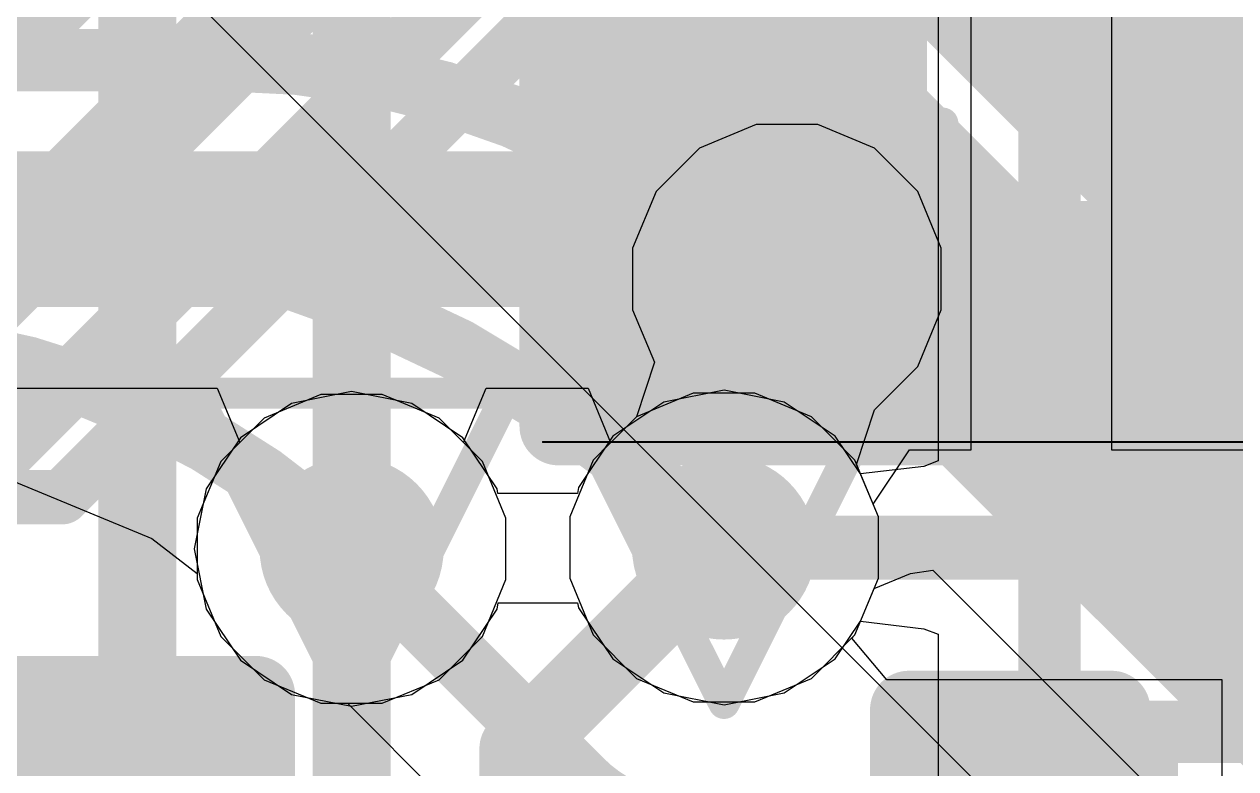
# Model space of a CAD drawing. Header units: inches. Extents: x -6 to 283, y -12 to 154.
# Drawn here: x 43.368 to 45.343, y 5.824 to 7.038 of the extents above; entities that cross this region are included whole.
import ezdxf

# ---------------------------------------------------------------- set-up
doc = ezdxf.new("R2010")
doc.units = ezdxf.units.IN
for name, color, linetype in [('Bottom Layer', 5, 'Continuous'), ('Bottom Overlay', 54, 'Continuous'), ('Bottom Paste', 16, 'Continuous'), ('Bottom Solder', 6, 'Continuous'), ('Drill Drawing', 1, 'Continuous'), ('GND-1', 16, 'Continuous'), ('GND-2', 90, 'Continuous'), ('GND-3', 216, 'Continuous'), ('GND-4', 54, 'Continuous'), ('PWR-1', 156, 'Continuous'), ('PWR-2', 130, 'Continuous'), ('Signal L1', 76, 'Continuous'), ('Signal L2', 6, 'Continuous'), ('Top Layer', 1, 'Continuous'), ('Top Overlay', 2, 'Continuous'), ('Top Paste', 8, 'Continuous'), ('Top Solder', 216, 'Continuous'), ('Via Holes', 16, 'Continuous')]:
    doc.layers.add(name, color=color, linetype=linetype)

# ---------------------------------------------------------------- blocks, each defined once
blk = doc.blocks.new('BGA_565_15_5_14_4__57')
at = {"layer": 'Top Layer'}
h = blk.add_hatch(color=1, dxfattribs=at)
edge = h.paths.add_edge_path()
edge.add_arc((7.4, -5.6), 0.125, 0, 360)
at = {"layer": 'Top Paste'}
h = blk.add_hatch(color=8, dxfattribs=at)
edge = h.paths.add_edge_path()
edge.add_arc((7.4, -5.6), 0.125, 0, 360)
at = {"layer": 'Top Solder'}
h = blk.add_hatch(color=216, dxfattribs=at)
edge = h.paths.add_edge_path()
edge.add_arc((7.4, -5.6), 0.175, 0, 360)
at = {"layer": 'Top Overlay'}
blk.add_lwpolyline([(7.845, -7.2958, 0.254, 0.254, 0), (7.845, -3.6708, 0.254, 0.254, 0)], format="xyseb", dxfattribs=at)
blk = doc.blocks.new('R___0402_B_170')
at = {"layer": 'Bottom Layer'}
for points in [[(-0.2413, 0.3175), (-0.2413, -0.3175), (-0.6985, -0.3175), (-0.6985, 0.3175)], [(0.6985, 0.3175), (0.6985, -0.3175), (0.2413, -0.3175), (0.2413, 0.3175)]]:
    blk.add_hatch(color=5, dxfattribs=at).paths.add_polyline_path(points)
at = {"layer": 'Bottom Paste'}
for points in [[(-0.2413, 0.3175), (-0.2413, -0.3175), (-0.6985, -0.3175), (-0.6985, 0.3175)], [(0.6985, 0.3175), (0.6985, -0.3175), (0.2413, -0.3175), (0.2413, 0.3175)]]:
    blk.add_hatch(color=16, dxfattribs=at).paths.add_polyline_path(points)
at = {"layer": 'Bottom Solder'}
for points in [[(-0.1863, 0.3725), (-0.1863, -0.3725), (-0.7535, -0.3725), (-0.7535, 0.3725)], [(0.7535, 0.3725), (0.7535, -0.3725), (0.1863, -0.3725), (0.1863, 0.3725)]]:
    blk.add_hatch(color=6, dxfattribs=at).paths.add_polyline_path(points)
at = {"layer": 'Bottom Overlay'}
for points in [[(-0.7874, 0.4064, 0.127, 0.127, 0), (-0.7874, -0.4064, 0.127, 0.127, 0)], [(0.7874, 0.4064, 0.127, 0.127, 0), (-0.7874, 0.4064, 0.127, 0.127, 0)], [(0.7874, 0.4064, 0.127, 0.127, 0), (0.7874, -0.4064, 0.127, 0.127, 0)], [(0.8128, 0.4318, 0.00323, 0.00323, 0), (-0.8128, 0.4318, 0.00323, 0.00323, 0)], [(0.7874, -0.4064, 0.127, 0.127, 0), (-0.7874, -0.4064, 0.127, 0.127, 0)]]:
    blk.add_lwpolyline(points, format="xyseb", dxfattribs=at)
for points in [[(-0.8191, 0.4064, 0.0635, 0.0635, 1), (-0.7556, 0.4064, 0.0635, 0.0635, 1)], [(-0.8191, 0.4064, 0.0635, 0.0635, 1), (-0.7556, 0.4064, 0.0635, 0.0635, 1)], [(0.7556, 0.4064, 0.0635, 0.0635, 1), (0.8191, 0.4064, 0.0635, 0.0635, 1)], [(0.7556, 0.4064, 0.0635, 0.0635, 1), (0.8191, 0.4064, 0.0635, 0.0635, 1)], [(-0.8136, 0.4318, 0.00161, 0.00161, 1), (-0.812, 0.4318, 0.00161, 0.00161, 1)], [(0.812, 0.4318, 0.00161, 0.00161, 1), (0.8136, 0.4318, 0.00161, 0.00161, 1)], [(-0.8191, -0.4064, 0.0635, 0.0635, 1), (-0.7556, -0.4064, 0.0635, 0.0635, 1)], [(-0.8191, -0.4064, 0.0635, 0.0635, 1), (-0.7556, -0.4064, 0.0635, 0.0635, 1)], [(0.7556, -0.4064, 0.0635, 0.0635, 1), (0.8191, -0.4064, 0.0635, 0.0635, 1)], [(0.7556, -0.4064, 0.0635, 0.0635, 1), (0.8191, -0.4064, 0.0635, 0.0635, 1)]]:
    blk.add_lwpolyline(points, format="xyseb", close=True, dxfattribs=at)
blk = doc.blocks.new('C___0402_357')
at = {"layer": 'Top Layer'}
for points in [[(-0.6985, -0.3175), (-0.6985, 0.3175), (-0.2413, 0.3175), (-0.2413, -0.3175)], [(0.2413, -0.3175), (0.2413, 0.3175), (0.6985, 0.3175), (0.6985, -0.3175)]]:
    blk.add_hatch(color=1, dxfattribs=at).paths.add_polyline_path(points)
at = {"layer": 'Top Paste'}
for points in [[(-0.6985, -0.3175), (-0.6985, 0.3175), (-0.2413, 0.3175), (-0.2413, -0.3175)], [(0.2413, -0.3175), (0.2413, 0.3175), (0.6985, 0.3175), (0.6985, -0.3175)]]:
    blk.add_hatch(color=8, dxfattribs=at).paths.add_polyline_path(points)
at = {"layer": 'Top Solder'}
for points in [[(-0.7585, -0.3775), (-0.7585, 0.3775), (-0.1813, 0.3775), (-0.1813, -0.3775)], [(0.1813, -0.3775), (0.1813, 0.3775), (0.7585, 0.3775), (0.7585, -0.3775)]]:
    blk.add_hatch(color=216, dxfattribs=at).paths.add_polyline_path(points)
at = {"layer": 'Top Overlay'}
for points in [[(-0.2794, 0.4064, 0.127, 0.127, 0), (-0.7874, 0.4064, 0.127, 0.127, 0)], [(-0.7874, -0.4064, 0.127, 0.127, 0), (-0.7874, 0.4064, 0.127, 0.127, 0)], [(0.7874, 0.4064, 0.127, 0.127, 0), (0.2794, 0.4064, 0.127, 0.127, 0)], [(0.7874, -0.4064, 0.127, 0.127, 0), (0.7874, 0.4064, 0.127, 0.127, 0)], [(-0.2794, -0.4064, 0.127, 0.127, 0), (-0.7874, -0.4064, 0.127, 0.127, 0)], [(0.7874, -0.4064, 0.127, 0.127, 0), (0.2794, -0.4064, 0.127, 0.127, 0)]]:
    blk.add_lwpolyline(points, format="xyseb", dxfattribs=at)
for points in [[(-0.8191, 0.4064, 0.0635, 0.0635, 1), (-0.7556, 0.4064, 0.0635, 0.0635, 1)], [(-0.8191, 0.4064, 0.0635, 0.0635, 1), (-0.7556, 0.4064, 0.0635, 0.0635, 1)], [(-0.3111, 0.4064, 0.0635, 0.0635, 1), (-0.2477, 0.4064, 0.0635, 0.0635, 1)], [(0.2477, 0.4064, 0.0635, 0.0635, 1), (0.3111, 0.4064, 0.0635, 0.0635, 1)], [(0.7556, 0.4064, 0.0635, 0.0635, 1), (0.8191, 0.4064, 0.0635, 0.0635, 1)], [(0.7556, 0.4064, 0.0635, 0.0635, 1), (0.8191, 0.4064, 0.0635, 0.0635, 1)], [(-0.8191, -0.4064, 0.0635, 0.0635, 1), (-0.7556, -0.4064, 0.0635, 0.0635, 1)], [(-0.8191, -0.4064, 0.0635, 0.0635, 1), (-0.7556, -0.4064, 0.0635, 0.0635, 1)], [(-0.3111, -0.4064, 0.0635, 0.0635, 1), (-0.2477, -0.4064, 0.0635, 0.0635, 1)], [(0.2477, -0.4064, 0.0635, 0.0635, 1), (0.3111, -0.4064, 0.0635, 0.0635, 1)], [(0.7556, -0.4064, 0.0635, 0.0635, 1), (0.8191, -0.4064, 0.0635, 0.0635, 1)], [(0.7556, -0.4064, 0.0635, 0.0635, 1), (0.8191, -0.4064, 0.0635, 0.0635, 1)]]:
    blk.add_lwpolyline(points, format="xyseb", close=True, dxfattribs=at)
blk = doc.blocks.new('CAP_0201_B_358')
at = {"layer": 'Bottom Layer'}
for points in [[(-0.45, 0.15), (-0.15, 0.15), (-0.15, -0.15), (-0.45, -0.15)], [(0.15, 0.15), (0.45, 0.15), (0.45, -0.15), (0.15, -0.15)]]:
    blk.add_hatch(color=5, dxfattribs=at).paths.add_polyline_path(points)
at = {"layer": 'Bottom Paste'}
for points in [[(-0.45, 0.15), (-0.15, 0.15), (-0.15, -0.15), (-0.45, -0.15)], [(0.15, 0.15), (0.45, 0.15), (0.45, -0.15), (0.15, -0.15)]]:
    blk.add_hatch(color=16, dxfattribs=at).paths.add_polyline_path(points)
at = {"layer": 'Bottom Solder'}
for points in [[(-0.505, 0.205), (-0.095, 0.205), (-0.095, -0.205), (-0.505, -0.205)], [(0.095, 0.205), (0.505, 0.205), (0.505, -0.205), (0.095, -0.205)]]:
    blk.add_hatch(color=6, dxfattribs=at).paths.add_polyline_path(points)
at = {"layer": 'Bottom Overlay'}
for points in [[(-0.5334, 0.2286, 0.127, 0.127, 0), (-0.5334, -0.2286, 0.127, 0.127, 0)], [(-0.2032, 0.2286, 0.127, 0.127, 0), (-0.5334, 0.2286, 0.127, 0.127, 0)], [(0.5334, 0.2286, 0.127, 0.127, 0), (0.2032, 0.2286, 0.127, 0.127, 0)], [(0.5334, 0.2286, 0.127, 0.127, 0), (0.5334, -0.2286, 0.127, 0.127, 0)], [(-0.2032, -0.2286, 0.127, 0.127, 0), (-0.5334, -0.2286, 0.127, 0.127, 0)], [(0.5334, -0.2286, 0.127, 0.127, 0), (0.2032, -0.2286, 0.127, 0.127, 0)]]:
    blk.add_lwpolyline(points, format="xyseb", dxfattribs=at)
for points in [[(-0.5651, 0.2286, 0.0635, 0.0635, 1), (-0.5016, 0.2286, 0.0635, 0.0635, 1)], [(-0.5651, 0.2286, 0.0635, 0.0635, 1), (-0.5016, 0.2286, 0.0635, 0.0635, 1)], [(-0.2349, 0.2286, 0.0635, 0.0635, 1), (-0.1714, 0.2286, 0.0635, 0.0635, 1)], [(0.1714, 0.2286, 0.0635, 0.0635, 1), (0.2349, 0.2286, 0.0635, 0.0635, 1)], [(0.5016, 0.2286, 0.0635, 0.0635, 1), (0.5651, 0.2286, 0.0635, 0.0635, 1)], [(0.5016, 0.2286, 0.0635, 0.0635, 1), (0.5651, 0.2286, 0.0635, 0.0635, 1)], [(-0.5651, -0.2286, 0.0635, 0.0635, 1), (-0.5016, -0.2286, 0.0635, 0.0635, 1)], [(-0.5651, -0.2286, 0.0635, 0.0635, 1), (-0.5016, -0.2286, 0.0635, 0.0635, 1)], [(-0.2349, -0.2286, 0.0635, 0.0635, 1), (-0.1714, -0.2286, 0.0635, 0.0635, 1)], [(0.1714, -0.2286, 0.0635, 0.0635, 1), (0.2349, -0.2286, 0.0635, 0.0635, 1)], [(0.5016, -0.2286, 0.0635, 0.0635, 1), (0.5651, -0.2286, 0.0635, 0.0635, 1)], [(0.5016, -0.2286, 0.0635, 0.0635, 1), (0.5651, -0.2286, 0.0635, 0.0635, 1)]]:
    blk.add_lwpolyline(points, format="xyseb", close=True, dxfattribs=at)

msp = doc.modelspace()

# ---------------------------------------------------------------- hatches: boundary and pattern name
at = {"layer": 'Bottom Layer'}
h = msp.add_hatch(color=5, dxfattribs=at)
edge = h.paths.add_edge_path()
edge.add_arc((43.9017, 6.1823), 0.15, 0, 360)
h = msp.add_hatch(color=5, dxfattribs=at)
edge = h.paths.add_edge_path()
edge.add_arc((44.5088, 6.1845), 0.15, 0, 360)
at = {"layer": 'GND-1'}
h = msp.add_hatch(color=16, dxfattribs=at)
edge = h.paths.add_edge_path()
edge.add_arc((44.6114, 6.6225), 0.15, 0, 360)
h = msp.add_hatch(color=16, dxfattribs=at)
edge = h.paths.add_edge_path()
edge.add_arc((43.9017, 6.1823), 0.15, 0, 360)
h = msp.add_hatch(color=16, dxfattribs=at)
edge = h.paths.add_edge_path()
edge.add_arc((44.5088, 6.1845), 0.15, 0, 360)
at = {"layer": 'GND-2'}
h = msp.add_hatch(color=90, dxfattribs=at)
edge = h.paths.add_edge_path()
edge.add_arc((43.9017, 6.1823), 0.15, 0, 360)
h = msp.add_hatch(color=90, dxfattribs=at)
edge = h.paths.add_edge_path()
edge.add_arc((44.5088, 6.1845), 0.15, 0, 360)
at = {"layer": 'GND-3'}
h = msp.add_hatch(color=216, dxfattribs=at)
edge = h.paths.add_edge_path()
edge.add_arc((43.9017, 6.1823), 0.15, 0, 360)
h = msp.add_hatch(color=216, dxfattribs=at)
edge = h.paths.add_edge_path()
edge.add_arc((44.5088, 6.1845), 0.15, 0, 360)
at = {"layer": 'GND-4'}
h = msp.add_hatch(color=54, dxfattribs=at)
edge = h.paths.add_edge_path()
edge.add_arc((43.9017, 6.1823), 0.15, 0, 360)
h = msp.add_hatch(color=54, dxfattribs=at)
edge = h.paths.add_edge_path()
edge.add_arc((44.5088, 6.1845), 0.15, 0, 360)
at = {"layer": 'PWR-1'}
h = msp.add_hatch(color=156, dxfattribs=at)
edge = h.paths.add_edge_path()
edge.add_arc((43.9017, 6.1823), 0.15, 0, 360)
h = msp.add_hatch(color=156, dxfattribs=at)
edge = h.paths.add_edge_path()
edge.add_arc((44.5088, 6.1845), 0.15, 0, 360)
at = {"layer": 'PWR-2'}
h = msp.add_hatch(color=130, dxfattribs=at)
edge = h.paths.add_edge_path()
edge.add_arc((43.9017, 6.1823), 0.15, 0, 360)
h = msp.add_hatch(color=130, dxfattribs=at)
edge = h.paths.add_edge_path()
edge.add_arc((44.5088, 6.1845), 0.15, 0, 360)
at = {"layer": 'Signal L1'}
h = msp.add_hatch(color=76, dxfattribs=at)
edge = h.paths.add_edge_path()
edge.add_arc((44.6114, 6.6225), 0.15, 0, 360)
h = msp.add_hatch(color=76, dxfattribs=at)
edge = h.paths.add_edge_path()
edge.add_arc((43.9017, 6.1823), 0.15, 0, 360)
h = msp.add_hatch(color=76, dxfattribs=at)
edge = h.paths.add_edge_path()
edge.add_arc((44.5088, 6.1845), 0.15, 0, 360)
at = {"layer": 'Signal L2'}
h = msp.add_hatch(color=6, dxfattribs=at)
edge = h.paths.add_edge_path()
edge.add_arc((43.9017, 6.1823), 0.15, 0, 360)
h = msp.add_hatch(color=6, dxfattribs=at)
edge = h.paths.add_edge_path()
edge.add_arc((44.5088, 6.1845), 0.15, 0, 360)
at = {"layer": 'Top Layer'}
h = msp.add_hatch(color=1, dxfattribs=at)
edge = h.paths.add_edge_path()
edge.add_arc((44.6114, 6.6225), 0.15, 0, 360)
h = msp.add_hatch(color=1, dxfattribs=at)
edge = h.paths.add_edge_path()
edge.add_arc((43.9017, 6.1823), 0.15, 0, 360)
h = msp.add_hatch(color=1, dxfattribs=at)
edge = h.paths.add_edge_path()
edge.add_arc((44.5088, 6.1845), 0.15, 0, 360)
at = {"layer": 'Via Holes'}
h = msp.add_hatch(color=7, dxfattribs=at)
edge = h.paths.add_edge_path()
edge.add_arc((44.6114, 6.6225), 0.075, 0, 360)
h = msp.add_hatch(color=7, dxfattribs=at)
edge = h.paths.add_edge_path()
edge.add_arc((43.9017, 6.1823), 0.075, 0, 360)
h = msp.add_hatch(color=7, dxfattribs=at)
edge = h.paths.add_edge_path()
edge.add_arc((44.5088, 6.1845), 0.075, 0, 360)

# ---------------------------------------------------------------- linework, layer by layer
at = {"layer": 'Bottom Layer'}
for p, q in [((44.9119, 6.344), (44.9119, 7.233)), ((45.1405, 7.233), (45.1405, 6.344)), ((44.7519, 6.2551), (44.8113, 6.344)), ((44.8113, 6.344), (44.9119, 6.344)), ((45.1405, 6.344), (45.8517, 6.344)), ((44.7604, 6.2346), (44.7519, 6.2551)), ((44.7604, 6.1345), (44.7604, 6.2346)), ((44.7221, 6.042), (44.7604, 6.1345)), ((44.7171, 6.037), (44.7221, 6.042)), ((44.7744, 5.9686), (44.7171, 6.037)), ((45.3207, 5.9686), (44.7744, 5.9686)), ((45.3207, 5.4156), (45.3207, 5.9686))]:
    msp.add_line(p, q, dxfattribs=at)
for points in [[(43.5524, 4.9535, 0.127, 0.127, 0), (43.5524, 8.2286, 0.127, 0.127, 0)], [(43.9017, 4.9066, 0.127, 0.127, 0), (43.9017, 7.1295, 0.127, 0.127, 0)], [(44.5144, 6.7466, 0.1016, 0.1016, 0), (44.5563, 6.7885, 0.1016, 0.1016, 0)], [(44.5098, 6.742, 0.127, 0.127, 0), (44.5144, 6.7466, 0.127, 0.127, 0)], [(44.5098, 6.1845, 0.127, 0.127, 0), (44.5098, 6.742, 0.127, 0.127, 0)], [(44.1734, 5.8562, 0.127, 0.127, 0), (44.5017, 6.1845, 0.127, 0.127, 0)], [(44.1734, 4.76, 0.127, 0.127, 0), (44.1734, 5.8562, 0.127, 0.127, 0)]]:
    msp.add_lwpolyline(points, format="xyseb", dxfattribs=at)
for points in [[(44.5309, 6.7885, 0.0508, 0.0508, 1), (44.5817, 6.7885, 0.0508, 0.0508, 1)], [(44.4781, 6.742, 0.0635, 0.0635, 1), (44.5416, 6.742, 0.0635, 0.0635, 1)], [(44.4781, 6.742, 0.0635, 0.0635, 1), (44.5416, 6.742, 0.0635, 0.0635, 1)], [(44.4827, 6.7466, 0.0635, 0.0635, 1), (44.5462, 6.7466, 0.0635, 0.0635, 1)], [(44.489, 6.7466, 0.0508, 0.0508, 1), (44.5398, 6.7466, 0.0508, 0.0508, 1)], [(44.47, 6.1845, 0.0635, 0.0635, 1), (44.5335, 6.1845, 0.0635, 0.0635, 1)], [(44.4781, 6.1845, 0.0635, 0.0635, 1), (44.5416, 6.1845, 0.0635, 0.0635, 1)], [(44.1417, 5.8562, 0.0635, 0.0635, 1), (44.2052, 5.8562, 0.0635, 0.0635, 1)], [(44.1417, 5.8562, 0.0635, 0.0635, 1), (44.2052, 5.8562, 0.0635, 0.0635, 1)]]:
    msp.add_lwpolyline(points, format="xyseb", close=True, dxfattribs=at)
at = {"layer": 'Drill Drawing'}
for points in [[(44.3574, 6.8765, 0.0508, 0.0508, 0), (44.8654, 6.8765, 0.0508, 0.0508, 0)], [(44.3574, 6.8765, 0.0508, 0.0508, 0), (44.6114, 6.3685, 0.0508, 0.0508, 0)], [(44.6114, 6.3685, 0.0508, 0.0508, 0), (44.8654, 6.8765, 0.0508, 0.0508, 0)], [(43.6477, 6.4363, 0.0508, 0.0508, 0), (44.1557, 6.4363, 0.0508, 0.0508, 0)], [(43.6477, 6.4363, 0.0508, 0.0508, 0), (43.9017, 5.9283, 0.0508, 0.0508, 0)], [(43.9017, 5.9283, 0.0508, 0.0508, 0), (44.1557, 6.4363, 0.0508, 0.0508, 0)], [(44.2548, 6.4385, 0.0508, 0.0508, 0), (44.7628, 6.4385, 0.0508, 0.0508, 0)], [(44.2548, 6.4385, 0.0508, 0.0508, 0), (44.5088, 5.9305, 0.0508, 0.0508, 0)], [(44.5088, 5.9305, 0.0508, 0.0508, 0), (44.7628, 6.4385, 0.0508, 0.0508, 0)]]:
    msp.add_lwpolyline(points, format="xyseb", dxfattribs=at)
for points in [[(44.3447, 6.8765, 0.0254, 0.0254, 1), (44.3701, 6.8765, 0.0254, 0.0254, 1)], [(44.3447, 6.8765, 0.0254, 0.0254, 1), (44.3701, 6.8765, 0.0254, 0.0254, 1)], [(44.8527, 6.8765, 0.0254, 0.0254, 1), (44.8781, 6.8765, 0.0254, 0.0254, 1)], [(44.8527, 6.8765, 0.0254, 0.0254, 1), (44.8781, 6.8765, 0.0254, 0.0254, 1)], [(43.635, 6.4363, 0.0254, 0.0254, 1), (43.6604, 6.4363, 0.0254, 0.0254, 1)], [(43.635, 6.4363, 0.0254, 0.0254, 1), (43.6604, 6.4363, 0.0254, 0.0254, 1)], [(44.143, 6.4363, 0.0254, 0.0254, 1), (44.1684, 6.4363, 0.0254, 0.0254, 1)], [(44.143, 6.4363, 0.0254, 0.0254, 1), (44.1684, 6.4363, 0.0254, 0.0254, 1)], [(44.2421, 6.4385, 0.0254, 0.0254, 1), (44.2675, 6.4385, 0.0254, 0.0254, 1)], [(44.2421, 6.4385, 0.0254, 0.0254, 1), (44.2675, 6.4385, 0.0254, 0.0254, 1)], [(44.7501, 6.4385, 0.0254, 0.0254, 1), (44.7755, 6.4385, 0.0254, 0.0254, 1)], [(44.7501, 6.4385, 0.0254, 0.0254, 1), (44.7755, 6.4385, 0.0254, 0.0254, 1)], [(44.5987, 6.3685, 0.0254, 0.0254, 1), (44.6241, 6.3685, 0.0254, 0.0254, 1)], [(44.5987, 6.3685, 0.0254, 0.0254, 1), (44.6241, 6.3685, 0.0254, 0.0254, 1)], [(43.889, 5.9283, 0.0254, 0.0254, 1), (43.9144, 5.9283, 0.0254, 0.0254, 1)], [(43.889, 5.9283, 0.0254, 0.0254, 1), (43.9144, 5.9283, 0.0254, 0.0254, 1)], [(44.4961, 5.9305, 0.0254, 0.0254, 1), (44.5215, 5.9305, 0.0254, 0.0254, 1)], [(44.4961, 5.9305, 0.0254, 0.0254, 1), (44.5215, 5.9305, 0.0254, 0.0254, 1)]]:
    msp.add_lwpolyline(points, format="xyseb", close=True, dxfattribs=at)
at = {"layer": 'GND-1'}
for p, q in [((44.5614, 6.8741), (44.4689, 6.8358)), ((44.6615, 6.8741), (44.5614, 6.8741)), ((44.754, 6.8358), (44.6615, 6.8741)), ((44.4689, 6.8358), (44.3981, 6.765)), ((44.8247, 6.765), (44.754, 6.8358)), ((44.3981, 6.765), (44.3598, 6.6725)), ((44.863, 6.6725), (44.8247, 6.765)), ((44.3598, 6.6725), (44.3598, 6.5724)), ((44.863, 6.5724), (44.863, 6.6725)), ((44.3598, 6.5724), (44.3952, 6.487)), ((44.8247, 6.48), (44.863, 6.5724)), ((44.3952, 6.487), (44.3663, 6.3978)), ((44.754, 6.4092), (44.8247, 6.48)), ((43.8516, 6.4339), (43.7592, 6.3955)), ((43.9517, 6.4339), (43.8516, 6.4339)), ((44.0442, 6.3955), (43.9517, 6.4339)), ((44.725, 6.32), (44.754, 6.4092)), ((43.7592, 6.3955), (43.6884, 6.3248)), ((44.115, 6.3248), (44.0442, 6.3955)), ((44.3663, 6.3978), (44.2955, 6.3271)), ((43.6884, 6.3248), (43.6501, 6.2323)), ((44.1533, 6.2323), (44.115, 6.3248)), ((44.2955, 6.3271), (44.2572, 6.2346)), ((44.7604, 6.2346), (44.725, 6.32)), ((43.6501, 6.2323), (43.6501, 6.1322)), ((44.1533, 6.1322), (44.1533, 6.2323)), ((44.2572, 6.2346), (44.2572, 6.1345)), ((44.7604, 6.1345), (44.7604, 6.2346)), ((43.6501, 6.1322), (43.6884, 6.0397)), ((44.115, 6.0397), (44.1533, 6.1322)), ((44.2572, 6.1345), (44.2955, 6.042)), ((44.7221, 6.042), (44.7604, 6.1345)), ((43.6884, 6.0397), (43.7592, 5.969)), ((44.0442, 5.969), (44.115, 6.0397)), ((44.2955, 6.042), (44.3663, 5.9712)), ((44.6513, 5.9712), (44.7221, 6.042)), ((43.7592, 5.969), (43.8516, 5.9307)), ((43.9517, 5.9307), (44.0442, 5.969)), ((44.3663, 5.9712), (44.4587, 5.9329)), ((44.5588, 5.9329), (44.6513, 5.9712)), ((43.8516, 5.9307), (43.9517, 5.9307)), ((44.4587, 5.9329), (44.5588, 5.9329))]:
    msp.add_line(p, q, dxfattribs=at)
at = {"layer": 'GND-2'}
for p, q in [((43.8516, 6.4339), (43.7592, 6.3955)), ((43.9517, 6.4339), (43.8516, 6.4339)), ((44.0442, 6.3955), (43.9517, 6.4339)), ((44.4587, 6.4361), (44.3663, 6.3978)), ((44.5588, 6.4361), (44.4587, 6.4361)), ((44.6513, 6.3978), (44.5588, 6.4361)), ((43.7592, 6.3955), (43.6884, 6.3248)), ((44.115, 6.3248), (44.0442, 6.3955)), ((44.3663, 6.3978), (44.2955, 6.3271)), ((44.7221, 6.3271), (44.6513, 6.3978)), ((43.6884, 6.3248), (43.6501, 6.2323)), ((44.1533, 6.2323), (44.115, 6.3248)), ((44.2955, 6.3271), (44.2572, 6.2346)), ((44.7604, 6.2346), (44.7221, 6.3271)), ((43.6501, 6.2323), (43.6501, 6.1322)), ((44.1533, 6.1322), (44.1533, 6.2323)), ((44.2572, 6.2346), (44.2572, 6.1345)), ((44.7604, 6.1345), (44.7604, 6.2346)), ((43.6501, 6.1322), (43.6884, 6.0397)), ((44.115, 6.0397), (44.1533, 6.1322)), ((44.2572, 6.1345), (44.2955, 6.042)), ((44.7221, 6.042), (44.7604, 6.1345)), ((43.6884, 6.0397), (43.7592, 5.969)), ((44.0442, 5.969), (44.115, 6.0397)), ((44.2955, 6.042), (44.3663, 5.9712)), ((44.6513, 5.9712), (44.7221, 6.042)), ((43.7592, 5.969), (43.8516, 5.9307)), ((43.9517, 5.9307), (44.0442, 5.969)), ((44.3663, 5.9712), (44.4587, 5.9329)), ((44.5588, 5.9329), (44.6513, 5.9712)), ((43.8516, 5.9307), (43.9517, 5.9307)), ((44.4587, 5.9329), (44.5588, 5.9329))]:
    msp.add_line(p, q, dxfattribs=at)
at = {"layer": 'GND-3'}
for p, q in [((43.8516, 6.4339), (43.7592, 6.3955)), ((43.9517, 6.4339), (43.8516, 6.4339)), ((44.0442, 6.3955), (43.9517, 6.4339)), ((44.4587, 6.4361), (44.3663, 6.3978)), ((44.5588, 6.4361), (44.4587, 6.4361)), ((44.6513, 6.3978), (44.5588, 6.4361)), ((43.7592, 6.3955), (43.6884, 6.3248)), ((44.115, 6.3248), (44.0442, 6.3955)), ((44.3663, 6.3978), (44.2955, 6.3271)), ((44.7221, 6.3271), (44.6513, 6.3978)), ((43.6884, 6.3248), (43.6501, 6.2323)), ((44.1533, 6.2323), (44.115, 6.3248)), ((44.2955, 6.3271), (44.2572, 6.2346)), ((44.7604, 6.2346), (44.7221, 6.3271)), ((43.6501, 6.2323), (43.6501, 6.1322)), ((44.1533, 6.1322), (44.1533, 6.2323)), ((44.2572, 6.2346), (44.2572, 6.1345)), ((44.7604, 6.1345), (44.7604, 6.2346)), ((43.6501, 6.1322), (43.6884, 6.0397)), ((44.115, 6.0397), (44.1533, 6.1322)), ((44.2572, 6.1345), (44.2955, 6.042)), ((44.7221, 6.042), (44.7604, 6.1345)), ((43.6884, 6.0397), (43.7592, 5.969)), ((44.0442, 5.969), (44.115, 6.0397)), ((44.2955, 6.042), (44.3663, 5.9712)), ((44.6513, 5.9712), (44.7221, 6.042)), ((43.7592, 5.969), (43.8516, 5.9307)), ((43.9517, 5.9307), (44.0442, 5.969)), ((44.3663, 5.9712), (44.4587, 5.9329)), ((44.5588, 5.9329), (44.6513, 5.9712)), ((43.8516, 5.9307), (43.9517, 5.9307)), ((44.4587, 5.9329), (44.5588, 5.9329))]:
    msp.add_line(p, q, dxfattribs=at)
at = {"layer": 'GND-4'}
for p, q in [((43.8516, 6.4339), (43.7592, 6.3955)), ((43.9517, 6.4339), (43.8516, 6.4339)), ((44.0442, 6.3955), (43.9517, 6.4339)), ((44.4587, 6.4361), (44.3663, 6.3978)), ((44.5588, 6.4361), (44.4587, 6.4361)), ((44.6513, 6.3978), (44.5588, 6.4361)), ((43.7592, 6.3955), (43.6884, 6.3248)), ((44.115, 6.3248), (44.0442, 6.3955)), ((44.3663, 6.3978), (44.2955, 6.3271)), ((44.7221, 6.3271), (44.6513, 6.3978)), ((43.6884, 6.3248), (43.6501, 6.2323)), ((44.1533, 6.2323), (44.115, 6.3248)), ((44.2955, 6.3271), (44.2572, 6.2346)), ((44.7604, 6.2346), (44.7221, 6.3271)), ((43.6501, 6.2323), (43.6501, 6.1322)), ((44.1533, 6.1322), (44.1533, 6.2323)), ((44.2572, 6.2346), (44.2572, 6.1345)), ((44.7604, 6.1345), (44.7604, 6.2346)), ((43.6501, 6.1322), (43.6884, 6.0397)), ((44.115, 6.0397), (44.1533, 6.1322)), ((44.2572, 6.1345), (44.2955, 6.042)), ((44.7221, 6.042), (44.7604, 6.1345)), ((43.6884, 6.0397), (43.7592, 5.969)), ((44.0442, 5.969), (44.115, 6.0397)), ((44.2955, 6.042), (44.3663, 5.9712)), ((44.6513, 5.9712), (44.7221, 6.042)), ((43.7592, 5.969), (43.8516, 5.9307)), ((43.9517, 5.9307), (44.0442, 5.969)), ((44.3663, 5.9712), (44.4587, 5.9329)), ((44.5588, 5.9329), (44.6513, 5.9712)), ((43.8516, 5.9307), (43.9517, 5.9307)), ((44.4587, 5.9329), (44.5588, 5.9329))]:
    msp.add_line(p, q, dxfattribs=at)
at = {"layer": 'PWR-1'}
for p, q in [((44.8581, 10.5204), (44.8581, 6.3258)), ((44.5088, 6.4411), (44.4106, 6.4215)), ((44.6069, 6.4215), (44.5088, 6.4411)), ((43.9017, 6.4388), (43.8035, 6.4193)), ((43.9998, 6.4193), (43.9017, 6.4388)), ((44.4106, 6.4215), (44.3274, 6.3659)), ((44.6902, 6.3659), (44.6069, 6.4215)), ((43.8035, 6.4193), (43.7203, 6.3636)), ((44.0831, 6.3636), (43.9998, 6.4193)), ((43.7203, 6.3636), (43.6647, 6.2804)), ((44.1387, 6.2804), (44.0831, 6.3636)), ((44.3274, 6.3659), (44.2718, 6.2827)), ((44.7311, 6.3047), (44.6902, 6.3659)), ((44.8581, 6.3258), (44.8347, 6.3169)), ((44.8347, 6.3169), (44.7311, 6.3047)), ((44.2718, 6.2827), (44.2697, 6.2725)), ((43.6647, 6.2804), (43.6451, 6.1823)), ((44.1403, 6.2725), (44.1387, 6.2804)), ((44.2697, 6.2725), (44.1403, 6.2725)), ((43.6451, 6.1823), (43.6647, 6.0841)), ((43.6647, 6.0841), (43.7203, 6.0009)), ((44.0831, 6.0009), (44.1387, 6.0841)), ((44.1387, 6.0841), (44.1407, 6.0943)), ((44.1407, 6.0943), (44.2702, 6.0943)), ((44.2702, 6.0943), (44.2718, 6.0864)), ((44.2718, 6.0864), (44.3274, 6.0031)), ((44.6902, 6.0031), (44.7311, 6.0643)), ((44.7311, 6.0643), (44.8347, 6.0522)), ((44.8347, 6.0522), (44.8581, 6.0432)), ((44.8581, 6.0432), (44.8581, 5.5911)), ((43.7203, 6.0009), (43.8035, 5.9452)), ((43.9998, 5.9452), (44.0831, 6.0009)), ((44.3274, 6.0031), (44.4106, 5.9475)), ((44.6069, 5.9475), (44.6902, 6.0031)), ((44.4106, 5.9475), (44.5088, 5.928)), ((44.5088, 5.928), (44.6069, 5.9475)), ((43.8035, 5.9452), (43.9017, 5.9257)), ((43.9017, 5.9257), (43.9998, 5.9452))]:
    msp.add_line(p, q, dxfattribs=at)
msp.add_lwpolyline([(45.0394, 5.4096, 0.1016, 0.1016, 0), (45.0394, 10.5955, 0.1016, 0.1016, 0)], format="xyseb", dxfattribs=at)
at = {"layer": 'PWR-2'}
for p, q in [((41.2693, 6.4445), (43.6824, 6.4445)), ((43.6824, 6.4445), (43.7192, 6.3556)), ((44.0841, 6.3556), (44.121, 6.4445)), ((44.121, 6.4445), (44.2872, 6.4445)), ((44.2872, 6.4445), (44.324, 6.3556)), ((43.7192, 6.3556), (43.6884, 6.3248)), ((44.115, 6.3248), (44.0841, 6.3556)), ((44.324, 6.3556), (44.2955, 6.3271)), ((43.6884, 6.3248), (43.6501, 6.2323)), ((44.1533, 6.2323), (44.115, 6.3248)), ((44.2955, 6.3271), (44.2572, 6.2346)), ((43.6501, 6.2323), (43.6501, 6.1322)), ((44.1533, 6.1322), (44.1533, 6.2323)), ((44.2572, 6.2346), (44.2572, 6.1345)), ((44.8128, 6.1424), (44.8493, 6.1479)), ((44.8493, 6.1479), (45.2851, 5.712)), ((43.6501, 6.1322), (43.6884, 6.0397)), ((44.115, 6.0397), (44.1533, 6.1322)), ((44.2572, 6.1345), (44.2955, 6.042)), ((44.7535, 6.1179), (44.8128, 6.1424)), ((44.7221, 6.042), (44.7535, 6.1179)), ((43.6884, 6.0397), (43.7592, 5.969)), ((44.0442, 5.969), (44.115, 6.0397)), ((44.2955, 6.042), (44.3663, 5.9712)), ((44.6513, 5.9712), (44.7221, 6.042)), ((43.7592, 5.969), (43.8516, 5.9307)), ((43.9517, 5.9307), (44.0442, 5.969)), ((44.3663, 5.9712), (44.4587, 5.9329)), ((44.5588, 5.9329), (44.6513, 5.9712)), ((43.8516, 5.9307), (43.9517, 5.9307)), ((44.4587, 5.9329), (44.5588, 5.9329))]:
    msp.add_line(p, q, dxfattribs=at)
for points in [[(42.2622, 10.2761, 0.1778, 0.1778, 0), (50.7324, 1.8059, 0.1778, 0.1778, 0)], [(42.0065, 9.9702, 0.1778, 0.1778, 0), (50.7981, 1.1785, 0.1778, 0.1778, 0)], [(41.014, 6.7035, 0.254, 0.254, 0), (44.6599, 6.7035, 0.254, 0.254, 0)], [(44.6599, 6.7035, 0.254, 0.254, 0), (45.5596, 5.8039, 0.254, 0.254, 0)]]:
    msp.add_lwpolyline(points, format="xyseb", dxfattribs=at)
msp.add_lwpolyline([(44.5964, 6.7035, 0.127, 0.127, 1), (44.7234, 6.7035, 0.127, 0.127, 1)], format="xyseb", close=True, dxfattribs=at)
msp.add_lwpolyline([(44.5964, 6.7035, 0.127, 0.127, 1), (44.7234, 6.7035, 0.127, 0.127, 1)], format="xyseb", close=True, dxfattribs=at)
at = {"layer": 'Signal L1'}
for points in [[(43.2158, 6.8518, 0.0889, 0.0889, 0), (47.7969, 11.4329, 0.0889, 0.0889, 0)], [(43.3088, 6.5589, 0.0889, 0.0889, 0), (48.0916, 11.3417, 0.0889, 0.0889, 0)], [(43.4298, 6.2668, 0.0889, 0.0889, 0), (48.3837, 11.2207, 0.0889, 0.0889, 0)], [(44.6114, 6.6225, 0.254, 0.254, 0), (45.4588, 6.6225, 0.254, 0.254, 0)], [(45.4588, 6.6225, 0.254, 0.254, -0.414214), (45.9337, 6.1476, 0.254, 0.254, 0)], [(34.3792, 6.2668, 0.0889, 0.0889, 0), (43.4298, 6.2668, 0.0889, 0.0889, 0)]]:
    msp.add_lwpolyline(points, format="xyseb", dxfattribs=at)
for points in [[(44.5479, 6.6225, 0.127, 0.127, 1), (44.6749, 6.6225, 0.127, 0.127, 1)], [(45.3953, 6.6225, 0.127, 0.127, 1), (45.5223, 6.6225, 0.127, 0.127, 1)], [(45.3953, 6.6225, 0.127, 0.127, 1), (45.5223, 6.6225, 0.127, 0.127, 1)], [(43.4075, 6.2668, 0.0445, 0.0445, 1), (43.452, 6.2668, 0.0445, 0.0445, 1)], [(43.4075, 6.2668, 0.0445, 0.0445, 1), (43.452, 6.2668, 0.0445, 0.0445, 1)]]:
    msp.add_lwpolyline(points, format="xyseb", close=True, dxfattribs=at)
at = {"layer": 'Signal L2'}
for points in [[(41.7936, 5.479, 0.1041, 0.1041, 0), (46.4647, 10.15, 0.1041, 0.1041, 0)], [(42.0536, 5.402, 0.1041, 0.1041, 0), (46.7054, 10.0539, 0.1041, 0.1041, 0)], [(42.3157, 5.3251, 0.1041, 0.1041, 0), (46.1858, 9.1952, 0.1041, 0.1041, 0)]]:
    msp.add_lwpolyline(points, format="xyseb", dxfattribs=at)
at = {"layer": 'Top Layer'}
for p, q in [((54.1882, -3.4655), (42.6407, 8.082)), ((43.3261, 6.3027), (43.5757, 6.1993)), ((43.5757, 6.1993), (43.6501, 6.1423)), ((43.6501, 6.1423), (43.6501, 6.1322)), ((43.6501, 6.1322), (43.6884, 6.0397)), ((43.6884, 6.0397), (43.7592, 5.969)), ((43.7592, 5.969), (43.8516, 5.9307)), ((43.8516, 5.9307), (43.8948, 5.9307)), ((43.8948, 5.9307), (44.0865, 5.739))]:
    msp.add_line(p, q, dxfattribs=at)
for points in [[(41.7149, 6.9794, 0.1016, 0.1016, 0), (43.6907, 6.9794, 0.1016, 0.1016, 0)], [(43.6907, 6.9794, 0.1016, 0.1016, -0.146059), (44.3815, 6.7732, 0.1016, 0.1016, 0)], [(44.3815, 6.7732, 0.1016, 0.1016, 0), (44.6114, 6.6225, 0.1016, 0.1016, 0)], [(43.2067, 6.7248, 0.1016, 0.1016, -0.198834), (44.5088, 6.1853, 0.1016, 0.1016, 0)], [(43.0582, 6.5196, 0.1016, 0.1016, -0.198913), (43.9185, 6.1633, 0.1016, 0.1016, 0)], [(45.3253, 6.3051, 0.1041, 0.1041, 0), (45.4142, 6.394, 0.1041, 0.1041, 0)], [(45.3253, 6.3051, 0.1041, 0.1041, -0.198913), (45.0343, 6.1845, 0.1041, 0.1041, 0)], [(44.5088, 6.1845, 0.1041, 0.1041, 0), (45.0343, 6.1845, 0.1041, 0.1041, 0)], [(43.9185, 6.1633, 0.1016, 0.1016, 0), (44.277, 5.8048, 0.1016, 0.1016, 0)], [(44.92, 5.8196, 0.1016, 0.1016, -0.198912), (45.0759, 5.8841, 0.1016, 0.1016, 0)], [(45.0759, 5.8841, 0.1016, 0.1016, 0), (45.3485, 5.8841, 0.1016, 0.1016, 0)], [(45.3485, 5.8841, 0.1016, 0.1016, 0), (45.7052, 5.8841, 0.1016, 0.1016, 0)], [(44.92, 5.8196, 0.1016, 0.1016, -0.08838), (44.8373, 5.7619, 0.1016, 0.1016, 0)], [(44.4433, 5.7354, 0.1016, 0.1016, -0.200179), (44.277, 5.8048, 0.1016, 0.1016, 0)]]:
    msp.add_lwpolyline(points, format="xyseb", dxfattribs=at)
for points in [[(43.6653, 6.9794, 0.0508, 0.0508, 1), (43.7161, 6.9794, 0.0508, 0.0508, 1)], [(43.6653, 6.9794, 0.0508, 0.0508, 1), (43.7161, 6.9794, 0.0508, 0.0508, 1)], [(44.3561, 6.7732, 0.0508, 0.0508, 1), (44.4069, 6.7732, 0.0508, 0.0508, 1)], [(44.3561, 6.7732, 0.0508, 0.0508, 1), (44.4069, 6.7732, 0.0508, 0.0508, 1)], [(44.586, 6.6225, 0.0508, 0.0508, 1), (44.6368, 6.6225, 0.0508, 0.0508, 1)], [(45.2992, 6.3051, 0.0521, 0.0521, 1), (45.3513, 6.3051, 0.0521, 0.0521, 1)], [(45.2992, 6.3051, 0.0521, 0.0521, 1), (45.3513, 6.3051, 0.0521, 0.0521, 1)], [(44.4827, 6.1845, 0.0521, 0.0521, 1), (44.5348, 6.1845, 0.0521, 0.0521, 1)], [(44.4834, 6.1853, 0.0508, 0.0508, 1), (44.5342, 6.1853, 0.0508, 0.0508, 1)], [(45.0083, 6.1845, 0.0521, 0.0521, 1), (45.0603, 6.1845, 0.0521, 0.0521, 1)], [(45.0083, 6.1845, 0.0521, 0.0521, 1), (45.0603, 6.1845, 0.0521, 0.0521, 1)], [(43.8931, 6.1633, 0.0508, 0.0508, 1), (43.9439, 6.1633, 0.0508, 0.0508, 1)], [(43.8931, 6.1633, 0.0508, 0.0508, 1), (43.9439, 6.1633, 0.0508, 0.0508, 1)], [(45.0505, 5.8841, 0.0508, 0.0508, 1), (45.1013, 5.8841, 0.0508, 0.0508, 1)], [(45.0505, 5.8841, 0.0508, 0.0508, 1), (45.1013, 5.8841, 0.0508, 0.0508, 1)], [(45.3231, 5.8841, 0.0508, 0.0508, 1), (45.3739, 5.8841, 0.0508, 0.0508, 1)], [(45.3231, 5.8841, 0.0508, 0.0508, 1), (45.3739, 5.8841, 0.0508, 0.0508, 1)], [(44.8946, 5.8196, 0.0508, 0.0508, 1), (44.9454, 5.8196, 0.0508, 0.0508, 1)], [(44.8946, 5.8196, 0.0508, 0.0508, 1), (44.9454, 5.8196, 0.0508, 0.0508, 1)], [(44.2516, 5.8048, 0.0508, 0.0508, 1), (44.3024, 5.8048, 0.0508, 0.0508, 1)], [(44.2516, 5.8048, 0.0508, 0.0508, 1), (44.3024, 5.8048, 0.0508, 0.0508, 1)]]:
    msp.add_lwpolyline(points, format="xyseb", close=True, dxfattribs=at)

# ---------------------------------------------------------------- block references
for name, p, rotation in [('BGA_565_15_5_14_4__57', (54.4079, 8.2759), 225), ('R___0402_B_170', (45.0262, 6.7885), 180), ('C___0402_357', (43.3396, 5.1569), 270), ('CAP_0201_B_358', (45.3437, 5.6916), 180)]:
    msp.add_blockref(name, p, dxfattribs=dict(rotation=rotation))

doc.saveas('drawing.dxf')
